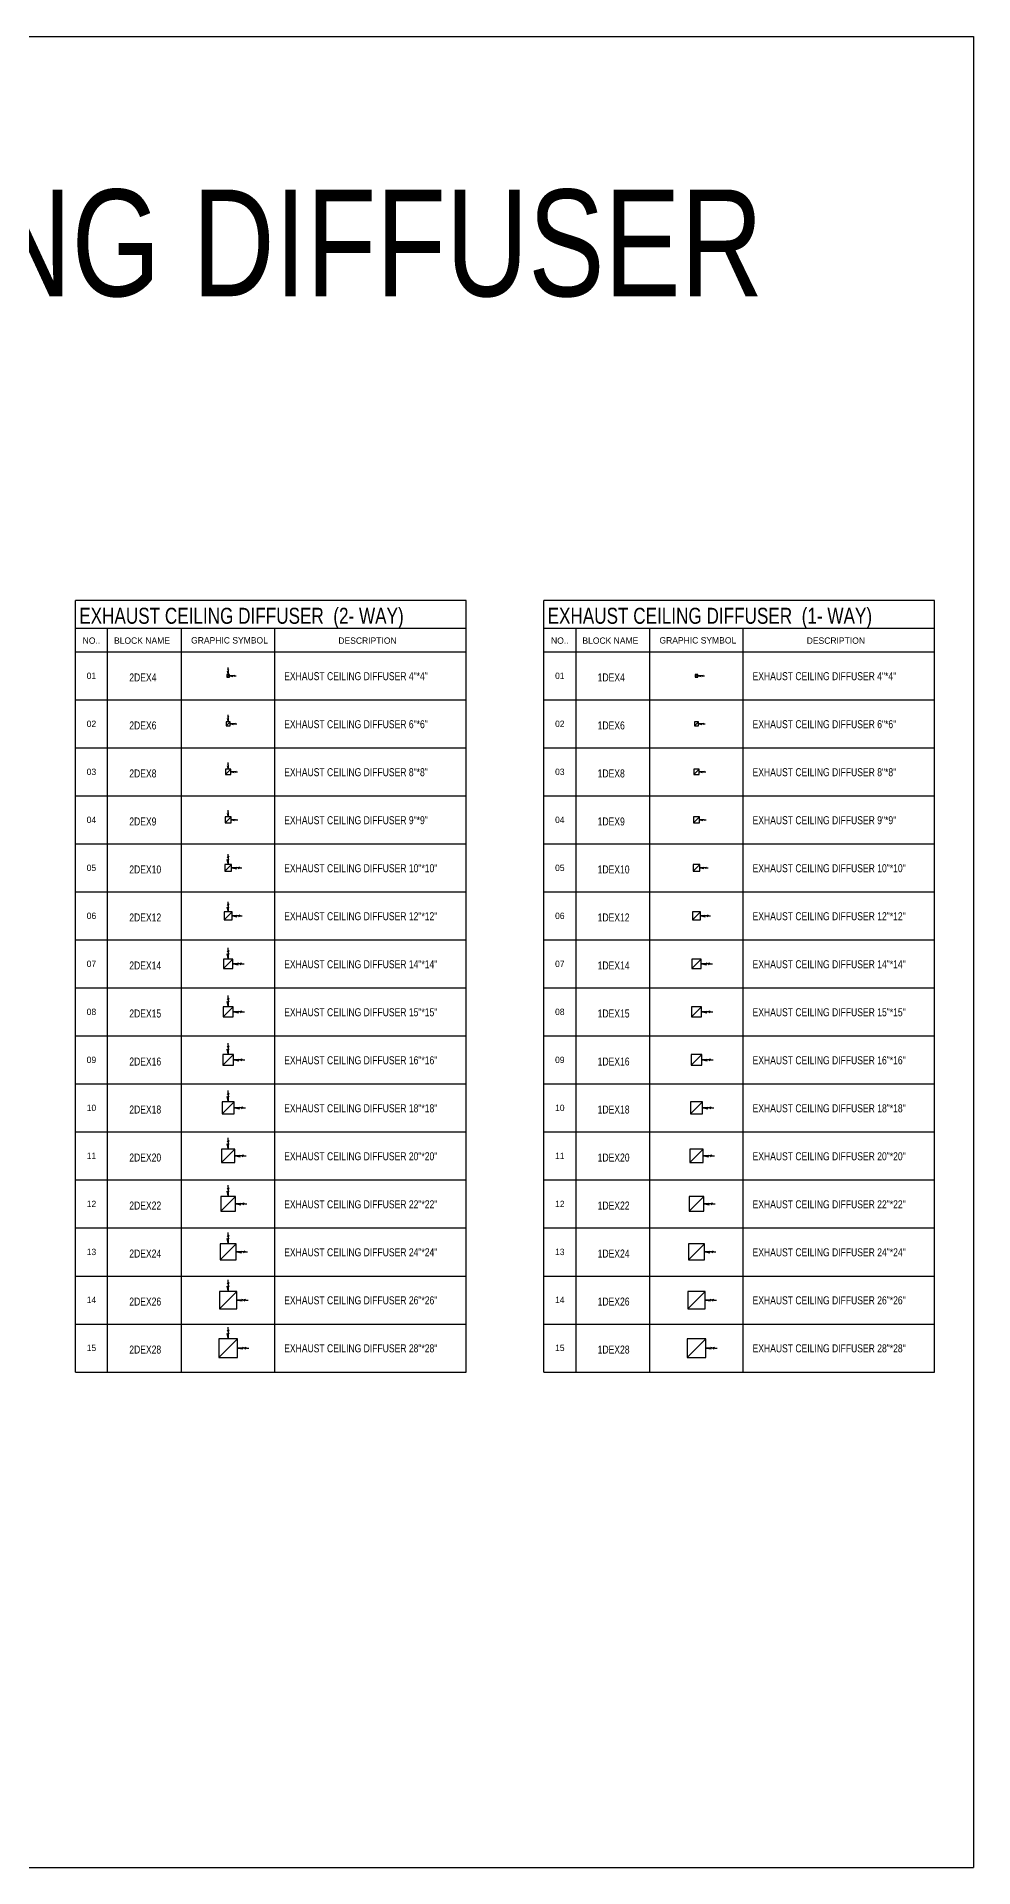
# Model space of a CAD drawing. Header units: millimetres. Extents: x -21221 to 1625077, y -149981 to 356550.
# Drawn here: x 512872 to 547978, y 212613 to 281251 of the extents above; entities that cross this region are included whole.
import ezdxf
from ezdxf.enums import TextEntityAlignment as Align

# ---------------------------------------------------------------- set-up
doc = ezdxf.new("R2010")
doc.units = ezdxf.units.MM
doc.header["$LTSCALE"] = 1000
doc.header["$MEASUREMENT"] = 0
doc.layers.get('0').update_dxf_attribs({"linetype": 'CONTINUOUS'})
for name, color, linetype in [('1-EX-DUCT', 1, 'CONTINUOUS'), ('11-F-A-DUCT', 11, 'CONTINUOUS'), ('40-REFERENCE-DRAWINGS-0-35', 40, 'CONTINUOUS')]:
    doc.layers.add(name, color=color, linetype=linetype)
doc.styles.add('STENCIL', font='stencil.shx')
doc.styles.add('style2', font='stencil.shx')

# ---------------------------------------------------------------- blocks, each defined once
blk = doc.blocks.new('1DEX4')
at = {"color": 13}
for p, q in [((-50, -50), (50, 50)), ((215, 0), (75, 0)), ((75, 0), (175, -20)), ((175, 20), (167, 0)), ((175, -20), (167, 0)), ((215, 0), (236, -21)), ((236, -21), (236, 21)), ((258, 0), (236, 21)), ((258, 0), (308, 0))]:
    blk.add_line(p, q, dxfattribs=at)
at = {"color": 12}
blk.add_lwpolyline([(-50, -50), (50, -50), (50, 50), (-50, 50)], close=True, dxfattribs=at)
at = {"color": 13}
for points in [[(175, 20), (167, 0), (75, 0)], [(175, -20), (167, 0), (75, 0)]]:
    blk.add_solid(points, dxfattribs=at)
blk = doc.blocks.new('1DEX10')
at = {"color": 13}
for p, q in [((125, 125), (-125, -125)), ((325, 0), (150, 0)), ((150, 0), (275, -25)), ((275, 25), (265, 0)), ((275, -25), (265, 0)), ((325, 0), (352, -27)), ((352, -27), (352, 27)), ((378, 0), (352, 27)), ((378, 0), (441, 0))]:
    blk.add_line(p, q, dxfattribs=at)
at = {"color": 12}
blk.add_lwpolyline([(-125, -125), (125, -125), (125, 125), (-125, 125)], close=True, dxfattribs=at)
at = {"color": 13}
for points in [[(275, 25), (265, 0), (150, 0)], [(275, -25), (265, 0), (150, 0)]]:
    blk.add_solid(points, dxfattribs=at)
blk = doc.blocks.new('1DEX6')
at = {"color": 13}
for p, q in [((75, 75), (-75, -75)), ((200, 20), (192, 0)), ((261, -21), (261, 21)), ((283, 0), (261, 21)), ((283, 0), (333, 0)), ((240, 0), (100, 0)), ((100, 0), (200, -20)), ((200, -20), (192, 0)), ((240, 0), (261, -21))]:
    blk.add_line(p, q, dxfattribs=at)
at = {"color": 12}
blk.add_lwpolyline([(-75, -75), (75, -75), (75, 75), (-75, 75)], close=True, dxfattribs=at)
at = {"color": 13}
for points in [[(200, 20), (192, 0), (100, 0)], [(200, -20), (192, 0), (100, 0)]]:
    blk.add_solid(points, dxfattribs=at)
blk = doc.blocks.new('1DEX8')
at = {"color": 13}
for p, q in [((100, 100), (-100, -100)), ((265, 0), (125, 0)), ((125, 0), (225, -20)), ((225, 20), (217, 0)), ((225, -20), (217, 0)), ((265, 0), (286, -21)), ((286, -21), (286, 21)), ((308, 0), (286, 21)), ((308, 0), (358, 0))]:
    blk.add_line(p, q, dxfattribs=at)
at = {"color": 12}
blk.add_lwpolyline([(-100, -100), (100, -100), (100, 100), (-100, 100)], close=True, dxfattribs=at)
at = {"color": 13}
for points in [[(225, 20), (217, 0), (125, 0)], [(225, -20), (217, 0), (125, 0)]]:
    blk.add_solid(points, dxfattribs=at)
blk = doc.blocks.new('1DEX12')
at = {"color": 13}
for p, q in [((150, 150), (-150, -150)), ((385, 0), (175, 0)), ((175, 0), (325, -30)), ((325, 30), (312, 0)), ((325, -30), (312, 0)), ((385, 0), (417, -32)), ((417, -32), (417, 32)), ((449, 0), (417, 32)), ((449, 0), (524, 0))]:
    blk.add_line(p, q, dxfattribs=at)
at = {"color": 12}
blk.add_lwpolyline([(-150, -150), (150, -150), (150, 150), (-150, 150)], close=True, dxfattribs=at)
at = {"color": 13}
for points in [[(325, 30), (312, 0), (175, 0)], [(325, -30), (312, 0), (175, 0)]]:
    blk.add_solid(points, dxfattribs=at)
blk = doc.blocks.new('1DEX14')
at = {"color": 13}
for p, q in [((175, 175), (-175, -175)), ((445, 0), (200, 0)), ((200, 0), (375, -35)), ((375, 35), (360, 0)), ((375, -35), (360, 0)), ((445, 0), (482, -37)), ((482, -37), (482, 37)), ((520, 0), (482, 37)), ((520, 0), (607, 0))]:
    blk.add_line(p, q, dxfattribs=at)
at = {"color": 12}
blk.add_lwpolyline([(-175, -175), (175, -175), (175, 175), (-175, 175)], close=True, dxfattribs=at)
at = {"color": 13}
for points in [[(375, 35), (360, 0), (200, 0)], [(375, -35), (360, 0), (200, 0)]]:
    blk.add_solid(points, dxfattribs=at)
blk = doc.blocks.new('1DEX16')
at = {"color": 13}
for p, q in [((200, 200), (-200, -200)), ((400, 35), (385, 0)), ((507, -37), (507, 37)), ((545, 0), (507, 37)), ((545, 0), (632, 0)), ((470, 0), (225, 0)), ((225, 0), (400, -35)), ((400, -35), (385, 0)), ((470, 0), (507, -37))]:
    blk.add_line(p, q, dxfattribs=at)
at = {"color": 12}
blk.add_lwpolyline([(-200, -200), (200, -200), (200, 200), (-200, 200)], close=True, dxfattribs=at)
at = {"color": 13}
for points in [[(400, 35), (385, 0), (225, 0)], [(400, -35), (385, 0), (225, 0)]]:
    blk.add_solid(points, dxfattribs=at)
blk = doc.blocks.new('1DEX18')
at = {"color": 13}
for p, q in [((225, 225), (-225, -225)), ((425, 35), (410, 0)), ((532, -37), (532, 37)), ((570, 0), (532, 37)), ((570, 0), (657, 0)), ((495, 0), (250, 0)), ((250, 0), (425, -35)), ((425, -35), (410, 0)), ((495, 0), (532, -37))]:
    blk.add_line(p, q, dxfattribs=at)
at = {"color": 12}
blk.add_lwpolyline([(-225, -225), (225, -225), (225, 225), (-225, 225)], close=True, dxfattribs=at)
at = {"color": 13}
for points in [[(425, 35), (410, 0), (250, 0)], [(425, -35), (410, 0), (250, 0)]]:
    blk.add_solid(points, dxfattribs=at)
blk = doc.blocks.new('1DEX20')
at = {"color": 13}
for p, q in [((250, 250), (-250, -250)), ((450, 35), (435, 0)), ((557, -37), (557, 37)), ((595, 0), (557, 37)), ((595, 0), (682, 0)), ((520, 0), (275, 0)), ((275, 0), (450, -35)), ((450, -35), (435, 0)), ((520, 0), (557, -37))]:
    blk.add_line(p, q, dxfattribs=at)
at = {"color": 12}
blk.add_lwpolyline([(-250, -250), (250, -250), (250, 250), (-250, 250)], close=True, dxfattribs=at)
at = {"color": 13}
for points in [[(450, 35), (435, 0), (275, 0)], [(450, -35), (435, 0), (275, 0)]]:
    blk.add_solid(points, dxfattribs=at)
blk = doc.blocks.new('1DEX22')
at = {"color": 13}
for p, q in [((275, 275), (-275, -275)), ((475, 35), (460, 0)), ((582, -37), (582, 37)), ((620, 0), (582, 37)), ((620, 0), (707, 0)), ((545, 0), (300, 0)), ((300, 0), (475, -35)), ((475, -35), (460, 0)), ((545, 0), (582, -37))]:
    blk.add_line(p, q, dxfattribs=at)
at = {"color": 12}
blk.add_lwpolyline([(-275, -275), (275, -275), (275, 275), (-275, 275)], close=True, dxfattribs=at)
at = {"color": 13}
for points in [[(475, 35), (460, 0), (300, 0)], [(475, -35), (460, 0), (300, 0)]]:
    blk.add_solid(points, dxfattribs=at)
blk = doc.blocks.new('1DEX24')
at = {"color": 13}
for p, q in [((300, 300), (-300, -300)), ((570, 0), (325, 0)), ((325, 0), (500, -35)), ((500, 35), (485, 0)), ((500, -35), (485, 0)), ((570, 0), (607, -37)), ((607, -37), (607, 37)), ((645, 0), (607, 37)), ((645, 0), (732, 0))]:
    blk.add_line(p, q, dxfattribs=at)
at = {"color": 12}
blk.add_lwpolyline([(-300, -300), (300, -300), (300, 300), (-300, 300)], close=True, dxfattribs=at)
at = {"color": 13}
for points in [[(500, 35), (485, 0), (325, 0)], [(500, -35), (485, 0), (325, 0)]]:
    blk.add_solid(points, dxfattribs=at)
blk = doc.blocks.new('1DEX26')
at = {"color": 13}
for p, q in [((325, 325), (-325, -325)), ((525, 35), (510, 0)), ((632, -37), (632, 37)), ((670, 0), (632, 37)), ((670, 0), (757, 0)), ((595, 0), (350, 0)), ((350, 0), (525, -35)), ((525, -35), (510, 0)), ((595, 0), (632, -37))]:
    blk.add_line(p, q, dxfattribs=at)
at = {"color": 12}
blk.add_lwpolyline([(-325, -325), (325, -325), (325, 325), (-325, 325)], close=True, dxfattribs=at)
at = {"color": 13}
for points in [[(525, 35), (510, 0), (350, 0)], [(525, -35), (510, 0), (350, 0)]]:
    blk.add_solid(points, dxfattribs=at)
blk = doc.blocks.new('1DEX28')
at = {"color": 13}
for p, q in [((350, 350), (-350, -350)), ((550, 35), (535, 0)), ((657, -37), (657, 37)), ((695, 0), (657, 37)), ((695, 0), (782, 0)), ((620, 0), (375, 0)), ((375, 0), (550, -35)), ((550, -35), (535, 0)), ((620, 0), (657, -37))]:
    blk.add_line(p, q, dxfattribs=at)
at = {"color": 12}
blk.add_lwpolyline([(-350, -350), (350, -350), (350, 350), (-350, 350)], close=True, dxfattribs=at)
at = {"color": 13}
for points in [[(550, 35), (535, 0), (375, 0)], [(550, -35), (535, 0), (375, 0)]]:
    blk.add_solid(points, dxfattribs=at)
blk = doc.blocks.new('2DEX4')
at = {"color": 13}
for p, q in [((-50, -50), (50, 50)), ((0, 215), (-21, 236)), ((-21, 236), (21, 236)), ((-20, 175), (0, 167)), ((0, 75), (-20, 175)), ((0, 258), (0, 308)), ((0, 258), (21, 236)), ((0, 215), (0, 75)), ((20, 175), (0, 167)), ((215, 0), (75, 0)), ((75, 0), (175, -20)), ((175, 20), (167, 0)), ((175, -20), (167, 0)), ((215, 0), (236, -21)), ((236, -21), (236, 21)), ((258, 0), (236, 21)), ((258, 0), (308, 0))]:
    blk.add_line(p, q, dxfattribs=at)
at = {"color": 12}
blk.add_lwpolyline([(-50, -50), (50, -50), (50, 50), (-50, 50)], close=True, dxfattribs=at)
at = {"color": 13}
for points in [[(-20, 175), (0, 167), (0, 75)], [(20, 175), (0, 167), (0, 75)], [(175, 20), (167, 0), (75, 0)], [(175, -20), (167, 0), (75, 0)]]:
    blk.add_solid(points, dxfattribs=at)
blk = doc.blocks.new('2DEX6')
at = {"color": 13}
for p, q in [((75, 75), (-75, -75)), ((0, 240), (-21, 261)), ((-21, 261), (21, 261)), ((-20, 200), (0, 192)), ((0, 100), (-20, 200)), ((0, 283), (0, 333)), ((0, 283), (21, 261)), ((0, 240), (0, 100)), ((20, 200), (0, 192)), ((200, 20), (192, 0)), ((261, -21), (261, 21)), ((283, 0), (261, 21)), ((283, 0), (333, 0)), ((240, 0), (100, 0)), ((100, 0), (200, -20)), ((200, -20), (192, 0)), ((240, 0), (261, -21))]:
    blk.add_line(p, q, dxfattribs=at)
at = {"color": 12}
blk.add_lwpolyline([(-75, -75), (75, -75), (75, 75), (-75, 75)], close=True, dxfattribs=at)
at = {"color": 13}
for points in [[(-20, 200), (0, 192), (0, 100)], [(20, 200), (0, 192), (0, 100)], [(200, 20), (192, 0), (100, 0)], [(200, -20), (192, 0), (100, 0)]]:
    blk.add_solid(points, dxfattribs=at)
blk = doc.blocks.new('2DEX8')
at = {"color": 13}
for p, q in [((100, 100), (-100, -100)), ((0, 265), (-21, 286)), ((-21, 286), (21, 286)), ((-20, 225), (0, 217)), ((0, 125), (-20, 225)), ((0, 308), (0, 358)), ((0, 308), (21, 286)), ((0, 265), (0, 125)), ((20, 225), (0, 217)), ((265, 0), (125, 0)), ((125, 0), (225, -20)), ((225, 20), (217, 0)), ((225, -20), (217, 0)), ((265, 0), (286, -21)), ((286, -21), (286, 21)), ((308, 0), (286, 21)), ((308, 0), (358, 0))]:
    blk.add_line(p, q, dxfattribs=at)
at = {"color": 12}
blk.add_lwpolyline([(-100, -100), (100, -100), (100, 100), (-100, 100)], close=True, dxfattribs=at)
at = {"color": 13}
for points in [[(-20, 225), (0, 217), (0, 125)], [(20, 225), (0, 217), (0, 125)], [(225, 20), (217, 0), (125, 0)], [(225, -20), (217, 0), (125, 0)]]:
    blk.add_solid(points, dxfattribs=at)
blk = doc.blocks.new('2DEX10')
at = {"color": 13}
for p, q in [((156, 125), (-93, -125)), ((31, 375), (-2, 408)), ((-2, 408), (65, 408)), ((0, 312), (31, 299)), ((31, 156), (0, 312)), ((31, 442), (31, 520)), ((31, 442), (65, 408)), ((31, 375), (31, 156)), ((63, 312), (31, 299)), ((406, 0), (188, 0)), ((188, 0), (344, -31)), ((344, 31), (331, 0)), ((344, -31), (331, 0)), ((406, 0), (440, -33)), ((440, -33), (440, 33)), ((473, 0), (440, 33)), ((473, 0), (551, 0))]:
    blk.add_line(p, q, dxfattribs=at)
at = {"color": 12}
blk.add_lwpolyline([(-93, -125), (156, -125), (156, 125), (-93, 125)], close=True, dxfattribs=at)
at = {"color": 13}
for points in [[(0, 312), (31, 299), (31, 156)], [(63, 312), (31, 299), (31, 156)], [(344, 31), (331, 0), (188, 0)], [(344, -31), (331, 0), (188, 0)]]:
    blk.add_solid(points, dxfattribs=at)
blk = doc.blocks.new('2DEX12')
at = {"color": 13}
for p, q in [((150, 150), (-150, -150)), ((0, 385), (-32, 417)), ((-32, 417), (32, 417)), ((-30, 325), (0, 312)), ((0, 175), (-30, 325)), ((0, 449), (0, 524)), ((0, 449), (32, 417)), ((0, 385), (0, 175)), ((30, 325), (0, 312)), ((385, 0), (175, 0)), ((175, 0), (325, -30)), ((325, 30), (312, 0)), ((325, -30), (312, 0)), ((385, 0), (417, -32)), ((417, -32), (417, 32)), ((449, 0), (417, 32)), ((449, 0), (524, 0))]:
    blk.add_line(p, q, dxfattribs=at)
at = {"color": 12}
blk.add_lwpolyline([(-150, -150), (150, -150), (150, 150), (-150, 150)], close=True, dxfattribs=at)
at = {"color": 13}
for points in [[(-30, 325), (0, 312), (0, 175)], [(30, 325), (0, 312), (0, 175)], [(325, 30), (312, 0), (175, 0)], [(325, -30), (312, 0), (175, 0)]]:
    blk.add_solid(points, dxfattribs=at)
blk = doc.blocks.new('2DEX14')
at = {"color": 13}
for p, q in [((175, 175), (-175, -175)), ((0, 445), (-37, 482)), ((-37, 482), (37, 482)), ((-35, 375), (0, 360)), ((0, 200), (-35, 375)), ((0, 520), (0, 607)), ((0, 520), (37, 482)), ((0, 445), (0, 200)), ((35, 375), (0, 360)), ((445, 0), (200, 0)), ((200, 0), (375, -35)), ((375, 35), (360, 0)), ((375, -35), (360, 0)), ((445, 0), (482, -37)), ((482, -37), (482, 37)), ((520, 0), (482, 37)), ((520, 0), (607, 0))]:
    blk.add_line(p, q, dxfattribs=at)
at = {"color": 12}
blk.add_lwpolyline([(-175, -175), (175, -175), (175, 175), (-175, 175)], close=True, dxfattribs=at)
at = {"color": 13}
for points in [[(-35, 375), (0, 360), (0, 200)], [(35, 375), (0, 360), (0, 200)], [(375, 35), (360, 0), (200, 0)], [(375, -35), (360, 0), (200, 0)]]:
    blk.add_solid(points, dxfattribs=at)
blk = doc.blocks.new('2DEX16')
at = {"color": 13}
for p, q in [((200, 200), (-200, -200)), ((0, 470), (-37, 507)), ((-37, 507), (37, 507)), ((-35, 400), (0, 385)), ((0, 225), (-35, 400)), ((0, 545), (0, 632)), ((0, 545), (37, 507)), ((0, 470), (0, 225)), ((35, 400), (0, 385)), ((400, 35), (385, 0)), ((507, -37), (507, 37)), ((545, 0), (507, 37)), ((545, 0), (632, 0)), ((470, 0), (225, 0)), ((225, 0), (400, -35)), ((400, -35), (385, 0)), ((470, 0), (507, -37))]:
    blk.add_line(p, q, dxfattribs=at)
at = {"color": 12}
blk.add_lwpolyline([(-200, -200), (200, -200), (200, 200), (-200, 200)], close=True, dxfattribs=at)
at = {"color": 13}
for points in [[(-35, 400), (0, 385), (0, 225)], [(35, 400), (0, 385), (0, 225)], [(400, 35), (385, 0), (225, 0)], [(400, -35), (385, 0), (225, 0)]]:
    blk.add_solid(points, dxfattribs=at)
blk = doc.blocks.new('2DEX18')
at = {"color": 13}
for p, q in [((225, 225), (-225, -225)), ((0, 495), (-37, 532)), ((-37, 532), (37, 532)), ((-35, 425), (0, 410)), ((0, 250), (-35, 425)), ((0, 570), (0, 657)), ((0, 570), (37, 532)), ((0, 495), (0, 250)), ((35, 425), (0, 410)), ((425, 35), (410, 0)), ((532, -37), (532, 37)), ((570, 0), (532, 37)), ((570, 0), (657, 0)), ((495, 0), (250, 0)), ((250, 0), (425, -35)), ((425, -35), (410, 0)), ((495, 0), (532, -37))]:
    blk.add_line(p, q, dxfattribs=at)
at = {"color": 12}
blk.add_lwpolyline([(-225, -225), (225, -225), (225, 225), (-225, 225)], close=True, dxfattribs=at)
at = {"color": 13}
for points in [[(-35, 425), (0, 410), (0, 250)], [(35, 425), (0, 410), (0, 250)], [(425, 35), (410, 0), (250, 0)], [(425, -35), (410, 0), (250, 0)]]:
    blk.add_solid(points, dxfattribs=at)
blk = doc.blocks.new('2DEX20')
at = {"color": 13}
for p, q in [((250, 250), (-250, -250)), ((0, 520), (-37, 557)), ((-37, 557), (37, 557)), ((-35, 450), (0, 435)), ((0, 275), (-35, 450)), ((0, 595), (0, 682)), ((0, 595), (37, 557)), ((0, 520), (0, 275)), ((35, 450), (0, 435)), ((450, 35), (435, 0)), ((557, -37), (557, 37)), ((595, 0), (557, 37)), ((595, 0), (682, 0)), ((520, 0), (275, 0)), ((275, 0), (450, -35)), ((450, -35), (435, 0)), ((520, 0), (557, -37))]:
    blk.add_line(p, q, dxfattribs=at)
at = {"color": 12}
blk.add_lwpolyline([(-250, -250), (250, -250), (250, 250), (-250, 250)], close=True, dxfattribs=at)
at = {"color": 13}
for points in [[(-35, 450), (0, 435), (0, 275)], [(35, 450), (0, 435), (0, 275)], [(450, 35), (435, 0), (275, 0)], [(450, -35), (435, 0), (275, 0)]]:
    blk.add_solid(points, dxfattribs=at)
blk = doc.blocks.new('2DEX22')
at = {"color": 13}
for p, q in [((0, 620), (0, 707)), ((275, 275), (-275, -275)), ((0, 545), (-37, 582)), ((-37, 582), (37, 582)), ((-35, 475), (0, 460)), ((0, 300), (-35, 475)), ((0, 620), (37, 582)), ((0, 545), (0, 300)), ((35, 475), (0, 460)), ((475, 35), (460, 0)), ((582, -37), (582, 37)), ((620, 0), (582, 37)), ((620, 0), (707, 0)), ((545, 0), (300, 0)), ((300, 0), (475, -35)), ((475, -35), (460, 0)), ((545, 0), (582, -37))]:
    blk.add_line(p, q, dxfattribs=at)
at = {"color": 12}
blk.add_lwpolyline([(-275, -275), (275, -275), (275, 275), (-275, 275)], close=True, dxfattribs=at)
at = {"color": 13}
for points in [[(-35, 475), (0, 460), (0, 300)], [(35, 475), (0, 460), (0, 300)], [(475, 35), (460, 0), (300, 0)], [(475, -35), (460, 0), (300, 0)]]:
    blk.add_solid(points, dxfattribs=at)
blk = doc.blocks.new('2DEX24')
at = {"color": 13}
for p, q in [((0, 645), (0, 732)), ((300, 300), (-300, -300)), ((0, 570), (-37, 607)), ((-37, 607), (37, 607)), ((-35, 500), (0, 485)), ((0, 325), (-35, 500)), ((0, 645), (37, 607)), ((0, 570), (0, 325)), ((35, 500), (0, 485)), ((570, 0), (325, 0)), ((325, 0), (500, -35)), ((500, 35), (485, 0)), ((500, -35), (485, 0)), ((570, 0), (607, -37)), ((607, -37), (607, 37)), ((645, 0), (607, 37)), ((645, 0), (732, 0))]:
    blk.add_line(p, q, dxfattribs=at)
at = {"color": 12}
blk.add_lwpolyline([(-300, -300), (300, -300), (300, 300), (-300, 300)], close=True, dxfattribs=at)
at = {"color": 13}
for points in [[(-35, 500), (0, 485), (0, 325)], [(35, 500), (0, 485), (0, 325)], [(500, 35), (485, 0), (325, 0)], [(500, -35), (485, 0), (325, 0)]]:
    blk.add_solid(points, dxfattribs=at)
blk = doc.blocks.new('2DEX26')
at = {"color": 13}
for p, q in [((0, 670), (0, 757)), ((325, 325), (-325, -325)), ((0, 595), (-37, 632)), ((-37, 632), (37, 632)), ((-35, 525), (0, 510)), ((0, 350), (-35, 525)), ((0, 670), (37, 632)), ((0, 595), (0, 350)), ((35, 525), (0, 510)), ((525, 35), (510, 0)), ((632, -37), (632, 37)), ((670, 0), (632, 37)), ((670, 0), (757, 0)), ((595, 0), (350, 0)), ((350, 0), (525, -35)), ((525, -35), (510, 0)), ((595, 0), (632, -37))]:
    blk.add_line(p, q, dxfattribs=at)
at = {"color": 12}
blk.add_lwpolyline([(-325, -325), (325, -325), (325, 325), (-325, 325)], close=True, dxfattribs=at)
at = {"color": 13}
for points in [[(-35, 525), (0, 510), (0, 350)], [(35, 525), (0, 510), (0, 350)], [(525, 35), (510, 0), (350, 0)], [(525, -35), (510, 0), (350, 0)]]:
    blk.add_solid(points, dxfattribs=at)
blk = doc.blocks.new('2DEX28')
at = {"color": 13}
for p, q in [((0, 695), (0, 782)), ((0, 695), (37, 657)), ((350, 350), (-350, -350)), ((0, 620), (-37, 657)), ((-37, 657), (37, 657)), ((-35, 550), (0, 535)), ((0, 375), (-35, 550)), ((0, 620), (0, 375)), ((35, 550), (0, 535)), ((550, 35), (535, 0)), ((657, -37), (657, 37)), ((695, 0), (657, 37)), ((695, 0), (782, 0)), ((620, 0), (375, 0)), ((375, 0), (550, -35)), ((550, -35), (535, 0)), ((620, 0), (657, -37))]:
    blk.add_line(p, q, dxfattribs=at)
at = {"color": 12}
blk.add_lwpolyline([(-350, -350), (350, -350), (350, 350), (-350, 350)], close=True, dxfattribs=at)
at = {"color": 13}
for points in [[(-35, 550), (0, 535), (0, 375)], [(35, 550), (0, 535), (0, 375)], [(550, 35), (535, 0), (375, 0)], [(550, -35), (535, 0), (375, 0)]]:
    blk.add_solid(points, dxfattribs=at)
blk = doc.blocks.new('2DEX9')
at = {"color": 13}
for p, q in [((112, 112), (-112, -112)), ((0, 278), (-21, 299)), ((-21, 299), (21, 299)), ((-20, 238), (0, 229)), ((0, 138), (-20, 238)), ((0, 320), (0, 370)), ((0, 320), (21, 299)), ((0, 278), (0, 138)), ((20, 238), (0, 229)), ((278, 0), (138, 0)), ((138, 0), (238, -20)), ((238, 20), (229, 0)), ((238, -20), (229, 0)), ((278, 0), (299, -21)), ((299, -21), (299, 21)), ((320, 0), (299, 21)), ((320, 0), (370, 0))]:
    blk.add_line(p, q, dxfattribs=at)
at = {"color": 12}
blk.add_lwpolyline([(-112, -112), (112, -112), (112, 112), (-112, 112)], close=True, dxfattribs=at)
at = {"color": 13}
for points in [[(-20, 238), (0, 229), (0, 138)], [(20, 238), (0, 229), (0, 138)], [(238, 20), (229, 0), (138, 0)], [(238, -20), (229, 0), (138, 0)]]:
    blk.add_solid(points, dxfattribs=at)
blk = doc.blocks.new('2DEX15')
at = {"color": 13}
for p, q in [((188, 188), (-188, -188)), ((0, 458), (-37, 495)), ((-37, 495), (37, 495)), ((-35, 388), (0, 373)), ((0, 213), (-35, 388)), ((0, 532), (0, 620)), ((0, 532), (37, 495)), ((0, 458), (0, 213)), ((35, 388), (0, 373)), ((458, 0), (213, 0)), ((213, 0), (388, -35)), ((388, 35), (373, 0)), ((388, -35), (373, 0)), ((458, 0), (495, -37)), ((495, -37), (495, 37)), ((532, 0), (495, 37)), ((532, 0), (620, 0))]:
    blk.add_line(p, q, dxfattribs=at)
at = {"color": 12}
blk.add_lwpolyline([(-188, -188), (188, -188), (188, 188), (-188, 188)], close=True, dxfattribs=at)
at = {"color": 13}
for points in [[(-35, 388), (0, 373), (0, 213)], [(35, 388), (0, 373), (0, 213)], [(388, 35), (373, 0), (213, 0)], [(388, -35), (373, 0), (213, 0)]]:
    blk.add_solid(points, dxfattribs=at)
blk = doc.blocks.new('1DEX9')
at = {"color": 13}
for p, q in [((112, 112), (-112, -112)), ((278, 0), (138, 0)), ((138, 0), (238, -20)), ((238, 20), (229, 0)), ((238, -20), (229, 0)), ((278, 0), (299, -21)), ((299, -21), (299, 21)), ((320, 0), (299, 21)), ((320, 0), (370, 0))]:
    blk.add_line(p, q, dxfattribs=at)
at = {"color": 12}
blk.add_lwpolyline([(-112, -112), (112, -112), (112, 112), (-112, 112)], close=True, dxfattribs=at)
at = {"color": 13}
for points in [[(238, 20), (229, 0), (138, 0)], [(238, -20), (229, 0), (138, 0)]]:
    blk.add_solid(points, dxfattribs=at)
blk = doc.blocks.new('1DEX15')
at = {"color": 13}
for p, q in [((188, 188), (-188, -188)), ((458, 0), (213, 0)), ((213, 0), (388, -35)), ((388, 35), (373, 0)), ((388, -35), (373, 0)), ((458, 0), (495, -37)), ((495, -37), (495, 37)), ((532, 0), (495, 37)), ((532, 0), (620, 0))]:
    blk.add_line(p, q, dxfattribs=at)
at = {"color": 12}
blk.add_lwpolyline([(-188, -188), (188, -188), (188, 188), (-188, 188)], close=True, dxfattribs=at)
at = {"color": 13}
for points in [[(388, 35), (373, 0), (213, 0)], [(388, -35), (373, 0), (213, 0)]]:
    blk.add_solid(points, dxfattribs=at)

msp = doc.modelspace()

# ---------------------------------------------------------------- linework, layer by layer
at = {"layer": '1-EX-DUCT'}
for p, q in [((514325.6, 231184.7), (514325.6, 260110.5)), ((528971.5, 231184.7), (528971.5, 260110.5)), ((531878.9, 231184.7), (531878.9, 260110.5)), ((546524.7, 231184.7), (546524.7, 260110.5)), ((514325.6, 259079.4), (528971.5, 259079.4)), ((515520.9, 259079.4), (515520.9, 231184.7)), ((518300, 231184.7), (518300, 259079.4)), ((521793.8, 231184.7), (521793.8, 259079.4)), ((531878.9, 259079.4), (546524.7, 259079.4)), ((533074.2, 259079.4), (533074.2, 231184.7)), ((535853.2, 231184.7), (535853.2, 259079.4)), ((539347, 231184.7), (539347, 259079.4)), ((514325.6, 258184.7), (528971.5, 258184.7)), ((531878.9, 258184.7), (546524.7, 258184.7)), ((514325.6, 256384.7), (528971.5, 256384.7)), ((531878.9, 256384.7), (546524.7, 256384.7)), ((514325.6, 254584.7), (528971.5, 254584.7)), ((531878.9, 254584.7), (546524.7, 254584.7)), ((514325.6, 252784.7), (528971.5, 252784.7)), ((531878.9, 252784.7), (546524.7, 252784.7)), ((514325.6, 250984.7), (528971.5, 250984.7)), ((531878.9, 250984.7), (546524.7, 250984.7)), ((514325.6, 249184.7), (528971.5, 249184.7)), ((531878.9, 249184.7), (546524.7, 249184.7)), ((514325.6, 247384.7), (528971.5, 247384.7)), ((531878.9, 247384.7), (546524.7, 247384.7)), ((514325.6, 245584.7), (528971.5, 245584.7)), ((531878.9, 245584.7), (546524.7, 245584.7)), ((514325.6, 243784.7), (528971.5, 243784.7)), ((531878.9, 243784.7), (546524.7, 243784.7)), ((514325.6, 241984.7), (528971.5, 241984.7)), ((531878.9, 241984.7), (546524.7, 241984.7)), ((514325.6, 240184.7), (528971.5, 240184.7)), ((531878.9, 240184.7), (546524.7, 240184.7)), ((514325.6, 238384.7), (528971.5, 238384.7)), ((531878.9, 238384.7), (546524.7, 238384.7)), ((514325.6, 236584.7), (528971.5, 236584.7)), ((531878.9, 236584.7), (546524.7, 236584.7)), ((514325.6, 234784.7), (528971.5, 234784.7)), ((531878.9, 234784.7), (546524.7, 234784.7)), ((514325.6, 232984.7), (528971.5, 232984.7)), ((531878.9, 232984.7), (546524.7, 232984.7)), ((514325.6, 231184.7), (528971.5, 231184.7)), ((531878.9, 231184.7), (546524.7, 231184.7))]:
    msp.add_line(p, q, dxfattribs=at)
for points in [[(528971.5, 260110.5), (514325.6, 260110.5)], [(546524.7, 260110.5), (531878.9, 260110.5)]]:
    msp.add_lwpolyline(points, dxfattribs=at)
at = {"layer": '11-F-A-DUCT'}
for p, q in [((337339.5, 281251.5), (547978.4, 281251.5)), ((547978.4, 281251.5), (547978.4, 212612.7)), ((337339.5, 212612.7), (547978.4, 212612.7))]:
    msp.add_line(p, q, dxfattribs=at)

# ---------------------------------------------------------------- block references
at = {"layer": '1-EX-DUCT'}
for name, p in [('2DEX4', (520046.9, 257284.7)), ('1DEX4', (537600.1, 257284.7)), ('2DEX6', (520046.9, 255484.7)), ('1DEX6', (537600.1, 255484.7)), ('2DEX8', (520046.9, 253684.7)), ('1DEX8', (537600.1, 253684.7)), ('2DEX9', (520046.9, 251884.7)), ('1DEX9', (537600.1, 251884.7)), ('2DEX10', (520015.4, 250084.7)), ('1DEX10', (537600.1, 250084.7)), ('2DEX12', (520046.9, 248284.7)), ('1DEX12', (537600.1, 248284.7)), ('2DEX14', (520046.9, 246484.7)), ('1DEX14', (537600.1, 246484.7)), ('2DEX15', (520046.9, 244684.7)), ('1DEX15', (537600.1, 244684.7)), ('2DEX16', (520046.9, 242884.7)), ('1DEX16', (537600.1, 242884.7)), ('2DEX18', (520046.9, 241084.7)), ('1DEX18', (537600.1, 241084.7)), ('2DEX20', (520046.9, 239284.7)), ('1DEX20', (537600.1, 239284.7)), ('2DEX22', (520046.9, 237484.7)), ('1DEX22', (537600.1, 237484.7)), ('2DEX24', (520046.9, 235684.7)), ('1DEX24', (537600.1, 235684.7)), ('2DEX26', (520046.9, 233884.7)), ('1DEX26', (537600.1, 233884.7)), ('2DEX28', (520046.9, 232084.7)), ('1DEX28', (537600.1, 232084.7))]:
    msp.add_blockref(name, p, dxfattribs=at)

# ---------------------------------------------------------------- texts
at = {"layer": '1-EX-DUCT', "lineweight": 35, "style": 'STENCIL', "width": 0.8}
for s, p in [('EXHAUST CEILING DIFFUSER  (2- WAY)', (514468, 259237.1)), ('EXHAUST CEILING DIFFUSER  (1- WAY)', (532021.2, 259237.1))]:
    msp.add_text(s, height=600, dxfattribs=at).set_placement(p)
at = {"layer": '1-EX-DUCT', "lineweight": 35, "style": 'STENCIL'}
for s, height, p in [('NO..', 239.06, (514926.4, 258606.3)), ('BLOCK NAME', 239.06, (516820.7, 258606.3)), ('GRAPHIC SYMBOL', 239.062, (520099.9, 258617)), ('DESCRIPTION', 239.062, (525271.5, 258606.3)), ('NO..', 239.06, (532479.7, 258606.3)), ('BLOCK NAME', 239.06, (534373.9, 258606.3)), ('GRAPHIC SYMBOL', 239.062, (537653.1, 258617)), ('DESCRIPTION', 239.062, (542824.7, 258606.3))]:
    msp.add_text(s, height=height, dxfattribs=at).set_placement(p, align=Align.MIDDLE)
at = {"layer": '1-EX-DUCT', "color": 4, "style": 'STENCIL'}
for s, p in [('01', (514926.4, 257288)), ('01', (532479.7, 257288)), ('02', (514926.4, 255488)), ('02', (532479.7, 255488)), ('03', (514926.4, 253688)), ('03', (532479.7, 253688)), ('04', (514926.4, 251888)), ('04', (532479.7, 251888)), ('05', (514926.4, 250088)), ('05', (532479.7, 250088)), ('06', (514926.4, 248288)), ('06', (532479.7, 248288)), ('07', (514926.4, 246488)), ('07', (532479.7, 246488)), ('08', (514926.4, 244688)), ('08', (532479.7, 244688)), ('09', (514926.4, 242888)), ('09', (532479.7, 242888)), ('10', (514926.4, 241088)), ('10', (532479.7, 241088)), ('11', (514926.4, 239288)), ('11', (532479.7, 239288)), ('12', (514926.4, 237488)), ('12', (532479.7, 237488)), ('13', (514926.4, 235688)), ('13', (532479.7, 235688)), ('14', (514926.4, 233888)), ('14', (532479.7, 233888)), ('15', (514926.4, 232088)), ('15', (532479.7, 232088))]:
    msp.add_text(s, height=239.06, dxfattribs=at).set_placement(p, align=Align.MIDDLE)
at = {"layer": '1-EX-DUCT', "color": 4, "style": 'style2', "width": 0.8}
for s, p in [('EXHAUST CEILING DIFFUSER 4"*4"', (522150.1, 257123.3)), ('EXHAUST CEILING DIFFUSER 4"*4"', (539703.3, 257123.3)), ('2DEX4', (516344.8, 257076.6)), ('1DEX4', (533898, 257076.6)), ('2DEX6', (516344.8, 255276.6)), ('EXHAUST CEILING DIFFUSER 6"*6" ', (522150.1, 255323.3)), ('1DEX6', (533898, 255276.6)), ('EXHAUST CEILING DIFFUSER 6"*6" ', (539703.3, 255323.3)), ('2DEX8', (516344.8, 253476.6)), ('EXHAUST CEILING DIFFUSER 8"*8"', (522150.1, 253523.3)), ('1DEX8', (533898, 253476.6)), ('EXHAUST CEILING DIFFUSER 8"*8"', (539703.3, 253523.3)), ('2DEX9', (516344.8, 251676.6)), ('EXHAUST CEILING DIFFUSER 9"*9"', (522150.1, 251723.3)), ('1DEX9', (533898, 251676.6)), ('EXHAUST CEILING DIFFUSER 9"*9"', (539703.3, 251723.3)), ('2DEX10', (516344.8, 249876.6)), ('EXHAUST CEILING DIFFUSER 10"*10"', (522150.1, 249923.3)), ('1DEX10', (533898, 249876.6)), ('EXHAUST CEILING DIFFUSER 10"*10"', (539703.3, 249923.3)), ('2DEX12', (516344.8, 248076.6)), ('EXHAUST CEILING DIFFUSER 12"*12"', (522150.1, 248123.3)), ('1DEX12', (533898, 248076.6)), ('EXHAUST CEILING DIFFUSER 12"*12"', (539703.3, 248123.3)), ('2DEX14', (516344.8, 246276.6)), ('EXHAUST CEILING DIFFUSER 14"*14"', (522150.1, 246323.3)), ('1DEX14', (533898, 246276.6)), ('EXHAUST CEILING DIFFUSER 14"*14"', (539703.3, 246323.3)), ('2DEX15', (516344.8, 244476.6)), ('EXHAUST CEILING DIFFUSER 15"*15"', (522150.1, 244523.3)), ('1DEX15', (533898, 244476.6)), ('EXHAUST CEILING DIFFUSER 15"*15"', (539703.3, 244523.3)), ('EXHAUST CEILING DIFFUSER 16"*16"', (522150.1, 242723.3)), ('EXHAUST CEILING DIFFUSER 16"*16"', (539703.3, 242723.3)), ('2DEX16', (516344.8, 242676.6)), ('1DEX16', (533898, 242676.6)), ('2DEX18', (516344.8, 240876.6)), ('EXHAUST CEILING DIFFUSER 18"*18"', (522150.1, 240923.3)), ('1DEX18', (533898, 240876.6)), ('EXHAUST CEILING DIFFUSER 18"*18"', (539703.3, 240923.3)), ('2DEX20', (516344.8, 239076.6)), ('EXHAUST CEILING DIFFUSER 20"*20"', (522150.1, 239123.3)), ('1DEX20', (533898, 239076.6)), ('EXHAUST CEILING DIFFUSER 20"*20"', (539703.3, 239123.3)), ('2DEX22', (516344.8, 237276.6)), ('EXHAUST CEILING DIFFUSER 22"*22"', (522150.1, 237323.3)), ('1DEX22', (533898, 237276.6)), ('EXHAUST CEILING DIFFUSER 22"*22"', (539703.3, 237323.3)), ('2DEX24', (516344.8, 235476.6)), ('EXHAUST CEILING DIFFUSER 24"*24"', (522150.1, 235523.3)), ('1DEX24', (533898, 235476.6)), ('EXHAUST CEILING DIFFUSER 24"*24"', (539703.3, 235523.3)), ('2DEX26', (516344.8, 233676.6)), ('EXHAUST CEILING DIFFUSER 26"*26"', (522150.1, 233723.3)), ('1DEX26', (533898, 233676.6)), ('EXHAUST CEILING DIFFUSER 26"*26"', (539703.3, 233723.3)), ('2DEX28', (516344.8, 231876.6)), ('EXHAUST CEILING DIFFUSER 28"*28"', (522150.1, 231923.3)), ('1DEX28', (533898, 231876.6)), ('EXHAUST CEILING DIFFUSER 28"*28"', (539703.3, 231923.3))]:
    msp.add_text(s, height=300, dxfattribs=at).set_placement(p)
at = {"layer": '40-REFERENCE-DRAWINGS-0-35', "lineweight": 35, "style": 'STENCIL', "width": 0.8}
msp.add_text('EXHAUST CEILING DIFFUSER', height=4000, dxfattribs=at).set_placement((478992.1, 271518))

doc.saveas('drawing.dxf')
